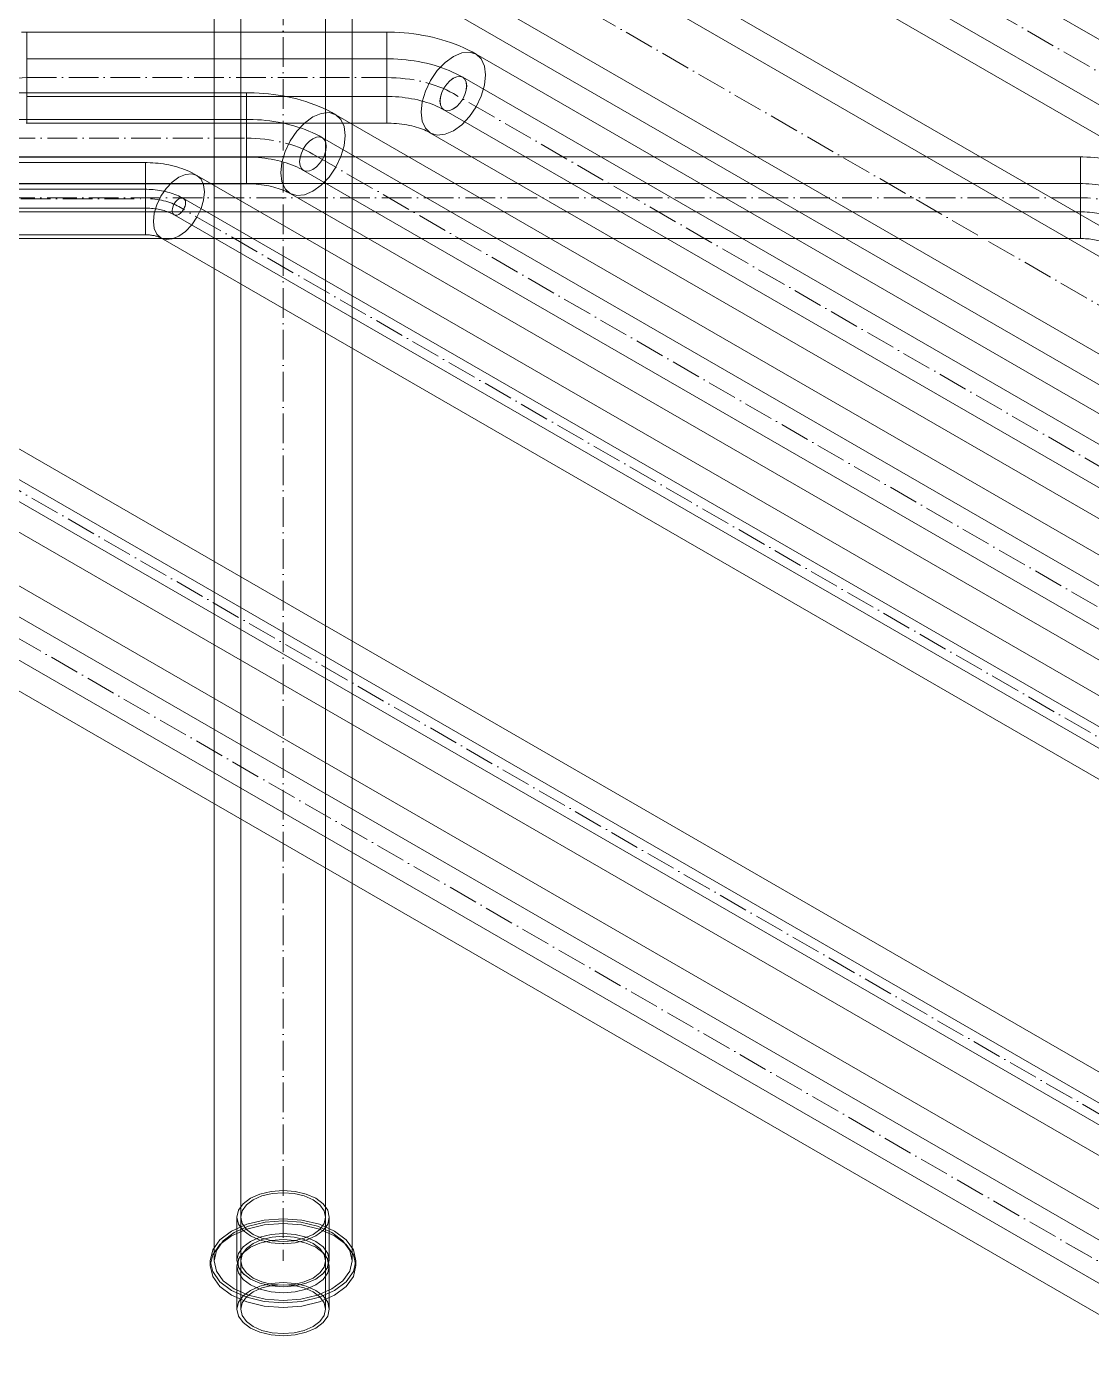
# Model space of a CAD drawing. Header units: millimetres. Extents: x -88595 to 880822, y -1054509 to -148035.
# Drawn here: x 387326.8 to 387685.5, y -308956.3 to -308503.3 of the extents above; entities that cross this region are included whole.
import ezdxf

# ---------------------------------------------------------------- set-up
doc = ezdxf.new("R2010")
doc.units = ezdxf.units.MM
doc.linetypes.add('$12$ADSK_Осевая', pattern=[14, 10, -2, 0, -2])
doc.linetypes.add('$13$ADSK_Осевая', pattern=[14, 10, -2, 0, -2])
for name, color, linetype, lineweight in [('Изоляция', 7, 'Continuous', 18), ('Трубопровод', 7, 'Continuous', 18), ('Трубопроводы', 7, 'Continuous', 18)]:
    doc.layers.add(name, color=color, linetype=linetype, lineweight=lineweight)

# ---------------------------------------------------------------- blocks, each defined once
blk = doc.blocks.new('$0$ADSK_МедьПайка_Отвод-гнутая труба - Отвод _гнутая труба_-3268512-В_ОВ3_4')
at = {"layer": 'Трубопроводы', "color": 190, "true_color": 0x8000ff}
for points in [[(15252.47, 15329.36, 0), (15251.64, 15329.82, 0), (15250.79, 15330.26, 0), (15249.91, 15330.67, 0), (15249.02, 15331.06, 0), (15248.11, 15331.42, 0), (15247.18, 15331.76, 0), (15246.23, 15332.08, 0), (15245.26, 15332.38, 0), (15244.28, 15332.65, 0), (15243.29, 15332.89, 0), (15242.28, 15333.11, 0), (15241.27, 15333.31, 0), (15240.24, 15333.49, 0), (15239.2, 15333.64, 0), (15238.16, 15333.76, 0), (15237.11, 15333.86, 0), (15236.05, 15333.94, 0), (15234.99, 15333.99, 0), (15233.93, 15334.02, 0), (15233.26, 15334.02, 0)], [(15233.26, 15326.52, 0), (15233.26, 15327.62, 0), (15233.26, 15328.83, 0), (15233.26, 15330.07, 0), (15233.26, 15331.26, 0), (15233.26, 15332.31, 0), (15233.26, 15333.15, 0), (15233.26, 15333.73, 0), (15233.26, 15334, 0), (15233.26, 15333.96, 0), (15233.26, 15333.59, 0), (15233.26, 15332.93, 0), (15233.26, 15332.01, 0)], [(15233.26, 15332.01, 0), (15233.26, 15330.91, 0), (15233.26, 15329.7, 0), (15233.26, 15328.46, 0), (15233.26, 15327.27, 0), (15233.26, 15326.22, 0), (15233.26, 15325.38, 0), (15233.26, 15324.8, 0), (15233.26, 15324.53, 0), (15233.26, 15324.57, 0), (15233.26, 15324.94, 0), (15233.26, 15325.6, 0), (15233.26, 15326.52, 0)], [(15253.45, 15327.18, 0), (15253.34, 15328.12, 0), (15253, 15328.87, 0), (15252.47, 15329.36, 0), (15251.77, 15329.58, 0), (15250.96, 15329.5, 0), (15250.09, 15329.13, 0), (15249.21, 15328.49, 0), (15248.4, 15327.63, 0), (15247.71, 15326.61, 0), (15247.17, 15325.5, 0), (15246.83, 15324.37, 0), (15246.72, 15323.3, 0)], [(15247.71, 15321.12, 0), (15247.16, 15321.42, 0), (15246.59, 15321.71, 0), (15245.99, 15322, 0), (15245.36, 15322.27, 0), (15244.71, 15322.53, 0), (15244.03, 15322.78, 0), (15243.33, 15323.01, 0), (15242.61, 15323.23, 0), (15241.87, 15323.44, 0), (15241.12, 15323.62, 0), (15240.35, 15323.79, 0), (15239.56, 15323.95, 0), (15238.76, 15324.08, 0), (15237.95, 15324.2, 0), (15237.13, 15324.3, 0), (15236.3, 15324.38, 0), (15235.47, 15324.44, 0), (15234.63, 15324.48, 0), (15233.79, 15324.5, 0), (15233.26, 15324.5, 0)], [(15246.72, 15323.3, 0), (15246.83, 15322.36, 0), (15247.17, 15321.61, 0), (15247.71, 15321.12, 0), (15248.4, 15320.9, 0), (15249.21, 15320.98, 0), (15250.09, 15321.35, 0), (15250.96, 15321.99, 0), (15251.77, 15322.85, 0), (15252.47, 15323.87, 0), (15253, 15324.98, 0), (15253.34, 15326.11, 0), (15253.45, 15327.18, 0)]]:
    blk.add_polyline3d(points, dxfattribs=at)
blk = doc.blocks.new('$0$ADSK_МедьПайка_Отвод-гнутая труба - Отвод _гнутая труба_-V52-В_ОВ3_4')
at = {"layer": 'Трубопроводы', "color": 190, "true_color": 0x8000ff}
for points in [[(15025.05, 15369.89, 0), (15023.94, 15370.5, 0), (15022.81, 15371.08, 0), (15021.64, 15371.63, 0), (15020.45, 15372.15, 0), (15019.23, 15372.63, 0), (15017.99, 15373.09, 0), (15016.73, 15373.51, 0), (15015.44, 15373.91, 0), (15014.13, 15374.27, 0), (15012.81, 15374.59, 0), (15011.46, 15374.89, 0), (15010.11, 15375.16, 0), (15008.73, 15375.39, 0), (15007.35, 15375.59, 0), (15005.96, 15375.76, 0), (15004.56, 15375.89, 0), (15003.15, 15375.99, 0), (15001.74, 15376.06, 0), (15000.32, 15376.1, 0), (14999.42, 15376.11, 0)], [(14999.42, 15366.09, 0), (14999.42, 15367.56, 0), (14999.42, 15369.17, 0), (14999.42, 15370.83, 0), (14999.42, 15372.41, 0), (14999.42, 15373.82, 0), (14999.42, 15374.94, 0), (14999.42, 15375.71, 0), (14999.42, 15376.08, 0), (14999.42, 15376.02, 0), (14999.42, 15375.52, 0), (14999.42, 15374.64, 0), (14999.42, 15373.42, 0)], [(14999.42, 15373.42, 0), (14999.42, 15371.96, 0), (14999.42, 15370.34, 0), (14999.42, 15368.68, 0), (14999.42, 15367.1, 0), (14999.42, 15365.7, 0), (14999.42, 15364.57, 0), (14999.42, 15363.8, 0), (14999.42, 15363.43, 0), (14999.42, 15363.5, 0), (14999.42, 15363.99, 0), (14999.42, 15364.87, 0), (14999.42, 15366.09, 0)], [(15026.36, 15366.98, 0), (15026.21, 15368.23, 0), (15025.76, 15369.22, 0), (15025.05, 15369.89, 0), (15024.12, 15370.17, 0), (15023.03, 15370.07, 0), (15021.87, 15369.57, 0), (15020.71, 15368.72, 0), (15019.63, 15367.58, 0), (15018.7, 15366.22, 0), (15017.98, 15364.73, 0), (15017.54, 15363.23, 0), (15017.38, 15361.8, 0)], [(15017.38, 15361.8, 0), (15017.54, 15360.54, 0), (15017.98, 15359.55, 0), (15018.7, 15358.89, 0), (15019.63, 15358.6, 0), (15020.71, 15358.71, 0), (15021.87, 15359.2, 0), (15023.03, 15360.05, 0), (15024.12, 15361.19, 0), (15025.05, 15362.55, 0), (15025.76, 15364.04, 0), (15026.21, 15365.55, 0), (15026.36, 15366.98, 0)], [(15018.7, 15358.89, 0), (15017.97, 15359.29, 0), (15017.21, 15359.68, 0), (15016.4, 15360.06, 0), (15015.57, 15360.43, 0), (15014.7, 15360.77, 0), (15013.79, 15361.1, 0), (15012.86, 15361.42, 0), (15011.9, 15361.71, 0), (15010.92, 15361.98, 0), (15009.91, 15362.23, 0), (15008.88, 15362.46, 0), (15007.83, 15362.66, 0), (15006.77, 15362.84, 0), (15005.68, 15363, 0), (15004.59, 15363.13, 0), (15003.49, 15363.24, 0), (15002.38, 15363.32, 0), (15001.26, 15363.37, 0), (15000.14, 15363.4, 0), (14999.42, 15363.41, 0)]]:
    blk.add_polyline3d(points, dxfattribs=at)
blk = doc.blocks.new('$0$ADSK_МедьПайка_Отвод-гнутая труба - Отвод _гнутая труба_-V53-В_ОВ3_4')
at = {"layer": 'Трубопроводы', "color": 134, "true_color": 0x00a6a6}
for points in [[(14977.74, 15349.47, 0), (14976.64, 15350.09, 0), (14975.5, 15350.67, 0), (14974.34, 15351.22, 0), (14973.15, 15351.74, 0), (14971.93, 15352.22, 0), (14970.69, 15352.68, 0), (14969.42, 15353.1, 0), (14968.13, 15353.49, 0), (14966.83, 15353.85, 0), (14965.5, 15354.18, 0), (14964.16, 15354.48, 0), (14962.8, 15354.74, 0), (14961.43, 15354.98, 0), (14960.05, 15355.18, 0), (14958.65, 15355.34, 0), (14957.25, 15355.48, 0), (14955.84, 15355.58, 0), (14954.43, 15355.65, 0), (14953.02, 15355.69, 0), (14952.12, 15355.69, 0)], [(14952.12, 15345.68, 0), (14952.12, 15347.14, 0), (14952.12, 15348.76, 0), (14952.12, 15350.42, 0), (14952.12, 15352, 0), (14952.12, 15353.4, 0), (14952.12, 15354.53, 0), (14952.12, 15355.3, 0), (14952.12, 15355.67, 0), (14952.12, 15355.6, 0), (14952.12, 15355.11, 0), (14952.12, 15354.23, 0), (14952.12, 15353.01, 0)], [(14952.12, 15353.01, 0), (14952.12, 15351.54, 0), (14952.12, 15349.93, 0), (14952.12, 15348.27, 0), (14952.12, 15346.69, 0), (14952.12, 15345.28, 0), (14952.12, 15344.16, 0), (14952.12, 15343.39, 0), (14952.12, 15343.02, 0), (14952.12, 15343.09, 0), (14952.12, 15343.58, 0), (14952.12, 15344.46, 0), (14952.12, 15345.68, 0)], [(14979.06, 15346.57, 0), (14978.9, 15347.82, 0), (14978.46, 15348.81, 0), (14977.74, 15349.47, 0), (14976.81, 15349.76, 0), (14975.73, 15349.65, 0), (14974.57, 15349.16, 0), (14973.41, 15348.31, 0), (14972.32, 15347.17, 0), (14971.39, 15345.81, 0), (14970.68, 15344.32, 0), (14970.23, 15342.81, 0), (14970.08, 15341.38, 0)], [(14970.08, 15341.38, 0), (14970.23, 15340.13, 0), (14970.68, 15339.14, 0), (14971.39, 15338.48, 0), (14972.32, 15338.19, 0), (14973.41, 15338.3, 0), (14974.57, 15338.79, 0), (14975.73, 15339.64, 0), (14976.81, 15340.78, 0), (14977.74, 15342.14, 0), (14978.46, 15343.63, 0), (14978.9, 15345.14, 0), (14979.06, 15346.57, 0)], [(14971.39, 15338.48, 0), (14970.67, 15338.88, 0), (14969.9, 15339.27, 0), (14969.1, 15339.65, 0), (14968.26, 15340.01, 0), (14967.39, 15340.36, 0), (14966.49, 15340.69, 0), (14965.56, 15341, 0), (14964.6, 15341.3, 0), (14963.61, 15341.57, 0), (14962.6, 15341.82, 0), (14961.58, 15342.04, 0), (14960.53, 15342.25, 0), (14959.46, 15342.43, 0), (14958.38, 15342.59, 0), (14957.29, 15342.72, 0), (14956.18, 15342.82, 0), (14955.07, 15342.9, 0), (14953.95, 15342.96, 0), (14952.83, 15342.99, 0), (14952.12, 15342.99, 0)]]:
    blk.add_polyline3d(points, dxfattribs=at)
blk = doc.blocks.new('$0$ADSK_МедьПайка_Отвод-гнутая труба - Отвод _гнутая труба_-V43-В_ОВ3_4')
at = {"layer": 'Трубопроводы', "color": 190, "true_color": 0x8000ff}
for points in [[(-7931.4, 9352.12, 0), (-7931.96, 9352.42, 0), (-7932.52, 9352.71, 0), (-7933.11, 9352.99, 0), (-7933.7, 9353.25, 0), (-7934.31, 9353.49, 0), (-7934.93, 9353.72, 0), (-7935.57, 9353.93, 0), (-7936.21, 9354.13, 0), (-7936.86, 9354.31, 0), (-7937.53, 9354.47, 0), (-7938.2, 9354.62, 0), (-7938.88, 9354.75, 0), (-7939.56, 9354.87, 0), (-7940.25, 9354.97, 0), (-7940.95, 9355.05, 0), (-7941.65, 9355.12, 0), (-7942.35, 9355.17, 0), (-7943.06, 9355.21, 0), (-7943.77, 9355.22, 0), (-7944.22, 9355.23, 0)], [(-7944.22, 9350.22, 0), (-7944.22, 9350.95, 0), (-7944.22, 9351.76, 0), (-7944.22, 9352.59, 0), (-7944.22, 9353.38, 0), (-7944.22, 9354.08, 0), (-7944.22, 9354.64, 0), (-7944.22, 9355.03, 0), (-7944.22, 9355.21, 0), (-7944.22, 9355.18, 0), (-7944.22, 9354.94, 0), (-7944.22, 9354.49, 0), (-7944.22, 9353.89, 0)], [(-7944.22, 9353.89, 0), (-7944.22, 9353.15, 0), (-7944.22, 9352.34, 0), (-7944.22, 9351.52, 0), (-7944.22, 9350.72, 0), (-7944.22, 9350.02, 0), (-7944.22, 9349.46, 0), (-7944.22, 9349.07, 0), (-7944.22, 9348.89, 0), (-7944.22, 9348.92, 0), (-7944.22, 9349.17, 0), (-7944.22, 9349.61, 0), (-7944.22, 9350.22, 0)], [(-7930.75, 9350.66, 0), (-7930.82, 9351.29, 0), (-7931.05, 9351.79, 0), (-7931.4, 9352.12, 0), (-7931.87, 9352.26, 0), (-7932.41, 9352.21, 0), (-7932.99, 9351.96, 0), (-7933.57, 9351.54, 0), (-7934.11, 9350.97, 0), (-7934.58, 9350.28, 0), (-7934.94, 9349.54, 0), (-7935.16, 9348.79, 0), (-7935.24, 9348.07, 0)], [(-7935.24, 9348.07, 0), (-7935.16, 9347.45, 0), (-7934.94, 9346.95, 0), (-7934.58, 9346.62, 0), (-7934.11, 9346.47, 0), (-7933.57, 9346.53, 0), (-7932.99, 9346.78, 0), (-7932.41, 9347.2, 0), (-7931.87, 9347.77, 0), (-7931.4, 9348.45, 0), (-7931.05, 9349.19, 0), (-7930.82, 9349.95, 0), (-7930.75, 9350.66, 0)], [(-7934.58, 9346.62, 0), (-7934.94, 9346.82, 0), (-7935.33, 9347.02, 0), (-7935.73, 9347.21, 0), (-7936.15, 9347.39, 0), (-7936.58, 9347.56, 0), (-7937.03, 9347.73, 0), (-7937.5, 9347.88, 0), (-7937.98, 9348.03, 0), (-7938.47, 9348.16, 0), (-7938.97, 9348.29, 0), (-7939.49, 9348.4, 0), (-7940.01, 9348.5, 0), (-7940.55, 9348.6, 0), (-7941.09, 9348.67, 0), (-7941.63, 9348.74, 0), (-7942.18, 9348.79, 0), (-7942.74, 9348.83, 0), (-7943.3, 9348.86, 0), (-7943.86, 9348.87, 0), (-7944.22, 9348.88, 0)]]:
    blk.add_polyline3d(points, dxfattribs=at)
blk = doc.blocks.new('$0$ADSK_МедьПайка_Муфта - Муфта медная под пайку-4468528-В_ОВ3_4')
at = {"layer": 'Трубопроводы', "color": 134, "true_color": 0x00a6a6}
for p, q in [((14948.95, 14985.5), (14948.95, 14970.97)), ((14950.22, 14985.5), (14950.22, 14954.47)), ((14978.79, 14954.47), (14978.79, 14985.5)), ((14980.06, 14970.97), (14980.06, 14985.5)), ((14948.95, 14969.01), (14948.95, 14954.47)), ((14980.06, 14954.47), (14980.06, 14969.01))]:
    blk.add_line(p, q, dxfattribs=at)
for points in [[(14975.5, 14991.85, 0), (14972.28, 14993.28, 0), (14968.53, 14994.17, 0), (14964.5, 14994.48, 0), (14960.47, 14994.17, 0), (14956.72, 14993.28, 0), (14953.5, 14991.85, 0), (14951.03, 14989.99, 0), (14949.48, 14987.82, 0), (14948.95, 14985.5, 0), (14949.48, 14983.18, 0), (14951.03, 14981.01, 0), (14953.5, 14979.15, 0)], [(14954.4, 14979.67, 0), (14952.13, 14981.38, 0), (14950.7, 14983.37, 0), (14950.22, 14985.5, 0), (14950.7, 14987.63, 0), (14952.13, 14989.62, 0), (14954.4, 14991.33, 0), (14957.36, 14992.64, 0), (14960.8, 14993.47, 0), (14964.5, 14993.75, 0), (14968.2, 14993.47, 0), (14971.64, 14992.64, 0), (14974.6, 14991.33, 0)], [(14953.5, 14979.15, 0), (14956.72, 14977.72, 0), (14960.47, 14976.83, 0), (14964.5, 14976.52, 0), (14968.53, 14976.83, 0), (14972.28, 14977.72, 0), (14975.5, 14979.15, 0), (14977.97, 14981.01, 0), (14979.53, 14983.18, 0), (14980.06, 14985.5, 0), (14979.53, 14987.82, 0), (14977.97, 14989.99, 0), (14975.5, 14991.85, 0)], [(14974.6, 14991.33, 0), (14976.87, 14989.62, 0), (14978.3, 14987.63, 0), (14978.79, 14985.5, 0), (14978.3, 14983.37, 0), (14976.87, 14981.38, 0), (14974.6, 14979.67, 0), (14971.64, 14978.36, 0), (14968.2, 14977.53, 0), (14964.5, 14977.25, 0), (14960.8, 14977.53, 0), (14957.36, 14978.36, 0), (14954.4, 14979.67, 0)], [(14975.5, 14977.32, 0), (14972.28, 14978.74, 0), (14968.53, 14979.64, 0), (14964.5, 14979.95, 0), (14960.47, 14979.64, 0), (14956.72, 14978.74, 0), (14953.5, 14977.32, 0), (14951.03, 14975.46, 0), (14949.48, 14973.29, 0), (14948.95, 14970.97, 0), (14949.48, 14968.64, 0), (14951.03, 14966.48, 0), (14953.5, 14964.62, 0)], [(14953.5, 14962.66, 0), (14951.03, 14964.52, 0), (14949.48, 14966.68, 0), (14948.95, 14969.01, 0), (14949.48, 14971.33, 0), (14951.03, 14973.5, 0), (14953.5, 14975.36, 0), (14956.72, 14976.78, 0), (14960.47, 14977.68, 0), (14964.5, 14977.99, 0), (14968.53, 14977.68, 0), (14972.28, 14976.78, 0), (14975.5, 14975.36, 0)], [(14953.5, 14964.62, 0), (14956.72, 14963.19, 0), (14960.47, 14962.29, 0), (14964.5, 14961.99, 0), (14968.53, 14962.29, 0), (14972.28, 14963.19, 0), (14975.5, 14964.62, 0), (14977.97, 14966.48, 0), (14979.53, 14968.64, 0), (14980.06, 14970.97, 0), (14979.53, 14973.29, 0), (14977.97, 14975.46, 0), (14975.5, 14977.32, 0)], [(14975.5, 14975.36, 0), (14977.97, 14973.5, 0), (14979.53, 14971.33, 0), (14980.06, 14969.01, 0), (14979.53, 14966.68, 0), (14977.97, 14964.52, 0), (14975.5, 14962.66, 0), (14972.28, 14961.23, 0), (14968.53, 14960.33, 0), (14964.5, 14960.03, 0), (14960.47, 14960.33, 0), (14956.72, 14961.23, 0), (14953.5, 14962.66, 0)], [(14951.31, 14973.77, 0), (14951.03, 14973.49, 0), (14950.76, 14973.21, 0), (14950.52, 14972.93, 0), (14950.31, 14972.65, 0), (14950.12, 14972.38, 0), (14949.95, 14972.1, 0), (14949.8, 14971.83, 0), (14949.68, 14971.55, 0), (14949.57, 14971.28, 0), (14949.49, 14971.02, 0), (14949.42, 14970.76, 0), (14949.38, 14970.5, 0), (14949.35, 14970.24, 0), (14949.35, 14969.98, 0), (14949.35, 14969.72, 0), (14949.38, 14969.46, 0), (14949.43, 14969.2, 0), (14949.49, 14968.94, 0), (14949.58, 14968.67, 0), (14949.68, 14968.41, 0), (14949.81, 14968.13, 0), (14949.95, 14967.86, 0), (14950.12, 14967.58, 0), (14950.32, 14967.3, 0), (14950.53, 14967.02, 0), (14950.78, 14966.75, 0), (14951.04, 14966.47, 0), (14951.31, 14966.2, 0)], [(14977.69, 14973.77, 0), (14977.97, 14973.49, 0), (14978.24, 14973.21, 0), (14978.48, 14972.93, 0), (14978.69, 14972.65, 0), (14978.88, 14972.38, 0), (14979.05, 14972.1, 0), (14979.2, 14971.83, 0), (14979.32, 14971.55, 0), (14979.43, 14971.28, 0), (14979.51, 14971.02, 0), (14979.58, 14970.76, 0), (14979.62, 14970.5, 0), (14979.65, 14970.24, 0), (14979.66, 14969.98, 0), (14979.65, 14969.72, 0), (14979.62, 14969.46, 0), (14979.57, 14969.2, 0), (14979.51, 14968.94, 0), (14979.42, 14968.67, 0), (14979.32, 14968.41, 0), (14979.19, 14968.13, 0), (14979.05, 14967.86, 0), (14978.88, 14967.58, 0), (14978.68, 14967.3, 0), (14978.47, 14967.02, 0), (14978.22, 14966.75, 0), (14977.96, 14966.47, 0), (14977.69, 14966.2, 0)], [(14953.5, 14948.12, 0), (14951.03, 14949.98, 0), (14949.48, 14952.15, 0), (14948.95, 14954.47, 0), (14949.48, 14956.8, 0), (14951.03, 14958.96, 0), (14953.5, 14960.82, 0), (14956.72, 14962.25, 0), (14960.47, 14963.15, 0), (14964.5, 14963.45, 0), (14968.53, 14963.15, 0), (14972.28, 14962.25, 0), (14975.5, 14960.82, 0)], [(14974.6, 14960.3, 0), (14971.64, 14961.62, 0), (14968.2, 14962.44, 0), (14964.5, 14962.72, 0), (14960.8, 14962.44, 0), (14957.36, 14961.62, 0), (14954.4, 14960.3, 0), (14952.13, 14958.6, 0), (14950.7, 14956.61, 0), (14950.22, 14954.47, 0), (14950.7, 14952.34, 0), (14952.13, 14950.35, 0), (14954.4, 14948.64, 0)], [(14975.5, 14960.82, 0), (14977.97, 14958.96, 0), (14979.53, 14956.8, 0), (14980.06, 14954.47, 0), (14979.53, 14952.15, 0), (14977.97, 14949.98, 0), (14975.5, 14948.12, 0), (14972.28, 14946.7, 0), (14968.53, 14945.8, 0), (14964.5, 14945.49, 0), (14960.47, 14945.8, 0), (14956.72, 14946.7, 0), (14953.5, 14948.12, 0)], [(14954.4, 14948.64, 0), (14957.36, 14947.33, 0), (14960.8, 14946.51, 0), (14964.5, 14946.23, 0), (14968.2, 14946.51, 0), (14971.64, 14947.33, 0), (14974.6, 14948.64, 0), (14976.87, 14950.35, 0), (14978.3, 14952.34, 0), (14978.79, 14954.47, 0), (14978.3, 14956.61, 0), (14976.87, 14958.6, 0), (14974.6, 14960.3, 0)]]:
    blk.add_polyline3d(points, dxfattribs=at)

msp = doc.modelspace()

# ---------------------------------------------------------------- linework, layer by layer
at = {"layer": 'Изоляция', "color": 134, "true_color": 0x00a6a6}
for p, q in [((387397.22, -308372.02), (394587.04, -312523.06)), ((393701.02, -312041.81), (387413.14, -308411.5)), ((387389.86, -308424.94), (387389.86, -308919.38)), ((387436.43, -308919.38), (387436.43, -308451.83)), ((387413.14, -308465.27), (393654.45, -312068.69)), ((387400.76, -308525.49), (387291.44, -308525.49)), ((391883.57, -311103.67), (387430.89, -308532.91)), ((387291.44, -308556.19), (387400.76, -308556.19)), ((387415.54, -308559.5), (391868.22, -311130.25)), ((392541.07, -311703.85), (387160.05, -308597.12)), ((387144.7, -308623.71), (392525.72, -311730.44)), ((387388.59, -308919.38), (387388.59, -308921.01)), ((387437.7, -308921.01), (387437.7, -308919.38))]:
    msp.add_line(p, q, dxfattribs=at)
at = {"layer": 'Изоляция', "color": 190, "true_color": 0x8000ff}
for p, q in [((387448.07, -308505.07), (387326.8, -308505.07)), ((393621.95, -312059.6), (387478.19, -308512.5)), ((387326.8, -308535.77), (387448.07, -308535.77)), ((387462.84, -308539.09), (393606.6, -312086.19)), ((387681.9, -308547.16), (387164.43, -308547.16)), ((387366.81, -308549.07), (387240.21, -308549.07)), ((391855.26, -311134.8), (387384.12, -308553.39)), ((387164.43, -308574.68), (387681.9, -308574.68)), ((387240.21, -308573.42), (387366.81, -308573.42)), ((387371.94, -308574.48), (391843.08, -311155.89)), ((392593.91, -311688.14), (387206.3, -308577.6)), ((387194.12, -308598.69), (392581.74, -311709.23))]:
    msp.add_line(p, q, dxfattribs=at)
for points in [[(387326.8, -308505.07, 0), (387325.03, -308505.1, 0)], [(387326.8, -308511.56, 0), (387326.8, -308508.99, 0), (387326.8, -308507, 0), (387326.8, -308505.68, 0), (387326.8, -308505.1, 0), (387326.8, -308505.29, 0), (387326.8, -308506.23, 0), (387326.8, -308507.89, 0)], [(387326.8, -308507.89, 0), (387326.8, -308506.02, 0), (387326.8, -308505.14, 0), (387326.8, -308505.3, 0), (387326.8, -308506.48, 0), (387326.8, -308508.62, 0), (387326.8, -308511.56, 0)], [(387478.19, -308512.5, 0), (387476.82, -308511.74, 0), (387475.42, -308511.02, 0), (387474, -308510.35, 0), (387472.56, -308509.73, 0), (387471.1, -308509.14, 0), (387469.61, -308508.6, 0), (387468.11, -308508.09, 0), (387466.59, -308507.63, 0), (387465.05, -308507.21, 0), (387463.5, -308506.82, 0), (387461.94, -308506.48, 0), (387460.36, -308506.17, 0), (387458.77, -308505.9, 0), (387457.18, -308505.67, 0), (387455.57, -308505.48, 0), (387453.96, -308505.32, 0), (387452.34, -308505.2, 0), (387450.72, -308505.12, 0), (387449.1, -308505.08, 0), (387448.07, -308505.07, 0)], [(387448.07, -308507.89, 0), (387448.07, -308506.23, 0), (387448.07, -308505.29, 0), (387448.07, -308505.1, 0), (387448.07, -308505.68, 0), (387448.07, -308507, 0), (387448.07, -308509, 0), (387448.07, -308511.56, 0)], [(387448.07, -308511.56, 0), (387448.07, -308508.62, 0), (387448.07, -308506.48, 0), (387448.07, -308505.3, 0), (387448.07, -308505.14, 0), (387448.07, -308506.02, 0), (387448.07, -308507.89, 0)], [(387326.8, -308529.29, 0), (387326.8, -308525.74, 0), (387326.8, -308521.83, 0), (387326.8, -308517.83, 0), (387326.8, -308514, 0), (387326.8, -308510.61, 0), (387326.8, -308507.89, 0)], [(387326.8, -308507.89, 0), (387326.8, -308510.18, 0), (387326.8, -308512.98, 0), (387326.8, -308516.15, 0), (387326.8, -308519.54, 0), (387326.8, -308522.97, 0), (387326.8, -308526.28, 0), (387326.8, -308529.29, 0)], [(387326.8, -308511.56, 0), (387326.8, -308515.11, 0), (387326.8, -308519.02, 0), (387326.8, -308523.02, 0), (387326.8, -308526.85, 0), (387326.8, -308530.24, 0), (387326.8, -308532.96, 0)], [(387326.8, -308532.96, 0), (387326.8, -308530.67, 0), (387326.8, -308527.87, 0), (387326.8, -308524.69, 0), (387326.8, -308521.31, 0), (387326.8, -308517.88, 0), (387326.8, -308514.57, 0), (387326.8, -308511.56, 0)], [(387448.07, -308507.89, 0), (387448.07, -308510.61, 0), (387448.07, -308514, 0), (387448.07, -308517.83, 0), (387448.07, -308521.83, 0), (387448.07, -308525.74, 0), (387448.07, -308529.29, 0)], [(387448.07, -308529.29, 0), (387448.07, -308526.27, 0), (387448.07, -308522.97, 0), (387448.07, -308519.54, 0), (387448.07, -308516.15, 0), (387448.07, -308512.98, 0), (387448.07, -308510.18, 0), (387448.07, -308507.89, 0)], [(387448.07, -308532.96, 0), (387448.07, -308530.24, 0), (387448.07, -308526.85, 0), (387448.07, -308523.02, 0), (387448.07, -308519.02, 0), (387448.07, -308515.11, 0), (387448.07, -308511.56, 0)], [(387448.07, -308511.56, 0), (387448.07, -308514.57, 0), (387448.07, -308517.88, 0), (387448.07, -308521.31, 0), (387448.07, -308524.7, 0), (387448.07, -308527.87, 0), (387448.07, -308530.67, 0), (387448.07, -308532.96, 0)], [(387459.66, -308532.06, 0), (387460.03, -308528.6, 0), (387461.12, -308524.95, 0), (387462.84, -308521.36, 0), (387465.09, -308518.07, 0), (387467.71, -308515.31, 0), (387470.52, -308513.26, 0)], [(387470.52, -308513.26, 0), (387467.71, -308515.31, 0), (387465.09, -308518.07, 0), (387462.84, -308521.36, 0), (387461.12, -308524.95, 0), (387460.03, -308528.6, 0), (387459.66, -308532.06, 0)], [(387470.52, -308513.26, 0), (387473.33, -308512.07, 0), (387475.94, -308511.81, 0), (387478.19, -308512.5, 0), (387479.92, -308514.1, 0), (387481, -308516.5, 0), (387481.37, -308519.53, 0)], [(387481.37, -308519.53, 0), (387481, -308516.5, 0), (387479.92, -308514.1, 0), (387478.19, -308512.5, 0), (387475.94, -308511.81, 0), (387473.33, -308512.07, 0), (387470.52, -308513.26, 0)], [(387481.37, -308519.53, 0), (387481, -308522.98, 0), (387479.92, -308526.63, 0), (387478.19, -308530.22, 0), (387475.94, -308533.51, 0), (387473.33, -308536.28, 0), (387470.52, -308538.33, 0)], [(387470.52, -308538.33, 0), (387473.33, -308536.28, 0), (387475.94, -308533.51, 0), (387478.19, -308530.22, 0), (387479.92, -308526.63, 0), (387481, -308522.98, 0), (387481.37, -308519.53, 0)], [(387326.8, -308532.96, 0), (387326.8, -308534.82, 0), (387326.8, -308535.71, 0), (387326.8, -308535.55, 0), (387326.8, -308534.37, 0), (387326.8, -308532.23, 0), (387326.8, -308529.29, 0)], [(387326.8, -308529.29, 0), (387326.8, -308531.85, 0), (387326.8, -308533.85, 0), (387326.8, -308535.17, 0), (387326.8, -308535.75, 0), (387326.8, -308535.56, 0), (387326.8, -308534.61, 0), (387326.8, -308532.96, 0)], [(387448.07, -308529.29, 0), (387448.07, -308532.23, 0), (387448.07, -308534.37, 0), (387448.07, -308535.55, 0), (387448.07, -308535.71, 0), (387448.07, -308534.82, 0), (387448.07, -308532.96, 0)], [(387448.07, -308532.96, 0), (387448.07, -308534.62, 0), (387448.07, -308535.56, 0), (387448.07, -308535.75, 0), (387448.07, -308535.17, 0), (387448.07, -308533.85, 0), (387448.07, -308531.85, 0), (387448.07, -308529.29, 0)], [(387470.52, -308538.33, 0), (387467.71, -308539.52, 0), (387465.09, -308539.78, 0), (387462.84, -308539.09, 0), (387461.12, -308537.49, 0), (387460.03, -308535.09, 0), (387459.66, -308532.06, 0)], [(387459.66, -308532.06, 0), (387460.03, -308535.09, 0), (387461.12, -308537.49, 0), (387462.84, -308539.09, 0), (387465.09, -308539.78, 0), (387467.71, -308539.52, 0), (387470.52, -308538.33, 0)], [(387326.59, -308535.78, 0), (387326.8, -308535.77, 0)], [(387462.84, -308539.09, 0), (387462.38, -308538.83, 0), (387461.88, -308538.57, 0), (387461.33, -308538.32, 0), (387460.75, -308538.06, 0), (387460.12, -308537.81, 0), (387459.46, -308537.57, 0), (387458.77, -308537.34, 0), (387458.04, -308537.12, 0), (387457.29, -308536.91, 0), (387456.5, -308536.71, 0), (387455.69, -308536.54, 0), (387454.86, -308536.37, 0), (387454.01, -308536.23, 0), (387453.15, -308536.11, 0), (387452.27, -308536, 0), (387451.37, -308535.91, 0), (387450.47, -308535.85, 0), (387449.56, -308535.8, 0), (387448.65, -308535.78, 0), (387448.07, -308535.77, 0)], [(387705.61, -308553.02, 0), (387704.52, -308552.42, 0), (387703.4, -308551.85, 0), (387702.27, -308551.31, 0), (387701.13, -308550.82, 0), (387699.97, -308550.35, 0), (387698.8, -308549.92, 0), (387697.61, -308549.53, 0), (387696.41, -308549.16, 0), (387695.21, -308548.83, 0), (387693.99, -308548.53, 0), (387692.76, -308548.26, 0), (387691.52, -308548.01, 0), (387690.28, -308547.8, 0), (387689.03, -308547.62, 0), (387687.77, -308547.47, 0), (387686.51, -308547.35, 0), (387685.24, -308547.26, 0), (387683.98, -308547.2, 0), (387682.71, -308547.16, 0), (387681.9, -308547.16, 0)], [(387681.9, -308549.68, 0), (387681.9, -308548.19, 0), (387681.9, -308547.35, 0), (387681.9, -308547.18, 0), (387681.9, -308547.7, 0), (387681.9, -308548.88, 0), (387681.9, -308550.67, 0), (387681.9, -308552.97, 0)], [(387681.9, -308552.97, 0), (387681.9, -308550.33, 0), (387681.9, -308548.42, 0), (387681.9, -308547.35, 0), (387681.9, -308547.21, 0), (387681.9, -308548.01, 0), (387681.9, -308549.68, 0)], [(387384.12, -308553.39, 0), (387383.3, -308552.94, 0), (387382.47, -308552.51, 0), (387381.63, -308552.11, 0), (387380.78, -308551.75, 0), (387379.93, -308551.4, 0), (387379.07, -308551.09, 0), (387378.2, -308550.8, 0), (387377.32, -308550.53, 0), (387376.44, -308550.29, 0), (387375.55, -308550.07, 0), (387374.66, -308549.87, 0), (387373.76, -308549.7, 0), (387372.86, -308549.54, 0), (387371.95, -308549.41, 0), (387371.04, -308549.3, 0), (387370.13, -308549.21, 0), (387369.22, -308549.15, 0), (387368.3, -308549.1, 0), (387367.39, -308549.08, 0), (387366.81, -308549.07, 0)], [(387366.81, -308551.31, 0), (387366.81, -308549.99, 0), (387366.81, -308549.24, 0), (387366.81, -308549.09, 0), (387366.81, -308549.56, 0), (387366.81, -308550.6, 0), (387366.81, -308552.19, 0), (387366.81, -308554.22, 0)], [(387366.81, -308554.22, 0), (387366.81, -308551.89, 0), (387366.81, -308550.19, 0), (387366.81, -308549.25, 0), (387366.81, -308549.13, 0), (387366.81, -308549.83, 0), (387366.81, -308551.31, 0)], [(387366.81, -308551.31, 0), (387366.81, -308553.47, 0), (387366.81, -308556.15, 0), (387366.81, -308559.19, 0), (387366.81, -308562.37, 0), (387366.81, -308565.47, 0), (387366.81, -308568.28, 0)], [(387366.81, -308568.28, 0), (387366.81, -308565.89, 0), (387366.81, -308563.27, 0), (387366.81, -308560.54, 0), (387366.81, -308557.86, 0), (387366.81, -308555.34, 0), (387366.81, -308553.12, 0), (387366.81, -308551.31, 0)], [(387681.9, -308549.68, 0), (387681.9, -308552.12, 0), (387681.9, -308555.16, 0), (387681.9, -308558.59, 0), (387681.9, -308562.18, 0), (387681.9, -308565.68, 0), (387681.9, -308568.86, 0)], [(387681.9, -308568.86, 0), (387681.9, -308566.16, 0), (387681.9, -308563.2, 0), (387681.9, -308560.12, 0), (387681.9, -308557.08, 0), (387681.9, -308554.24, 0), (387681.9, -308551.73, 0), (387681.9, -308549.68, 0)], [(387366.81, -308571.19, 0), (387366.81, -308569.03, 0), (387366.81, -308566.34, 0), (387366.81, -308563.31, 0), (387366.81, -308560.13, 0), (387366.81, -308557.03, 0), (387366.81, -308554.22, 0)], [(387366.81, -308554.22, 0), (387366.81, -308556.61, 0), (387366.81, -308559.23, 0), (387366.81, -308561.95, 0), (387366.81, -308564.64, 0), (387366.81, -308567.16, 0), (387366.81, -308569.38, 0), (387366.81, -308571.19, 0)], [(387369.42, -308568.9, 0), (387369.72, -308566.16, 0), (387370.58, -308563.27, 0), (387371.94, -308560.42, 0), (387373.73, -308557.81, 0), (387375.8, -308555.62, 0), (387378.03, -308553.99, 0)], [(387378.03, -308553.99, 0), (387375.8, -308555.62, 0), (387373.73, -308557.81, 0), (387371.94, -308560.42, 0), (387370.58, -308563.27, 0), (387369.72, -308566.16, 0), (387369.42, -308568.9, 0)], [(387378.03, -308553.99, 0), (387380.26, -308553.05, 0), (387382.34, -308552.84, 0), (387384.12, -308553.39, 0), (387385.49, -308554.66, 0), (387386.35, -308556.56, 0), (387386.64, -308558.96, 0)], [(387386.64, -308558.96, 0), (387386.35, -308556.56, 0), (387385.49, -308554.66, 0), (387384.12, -308553.39, 0), (387382.34, -308552.84, 0), (387380.26, -308553.05, 0), (387378.03, -308553.99, 0)], [(387681.9, -308572.15, 0), (387681.9, -308569.71, 0), (387681.9, -308566.67, 0), (387681.9, -308563.24, 0), (387681.9, -308559.65, 0), (387681.9, -308556.15, 0), (387681.9, -308552.97, 0)], [(387681.9, -308552.97, 0), (387681.9, -308555.67, 0), (387681.9, -308558.64, 0), (387681.9, -308561.71, 0), (387681.9, -308564.75, 0), (387681.9, -308567.59, 0), (387681.9, -308570.1, 0), (387681.9, -308572.15, 0)], [(387386.64, -308558.96, 0), (387386.35, -308561.71, 0), (387385.49, -308564.6, 0), (387384.12, -308567.45, 0), (387382.34, -308570.06, 0), (387380.26, -308572.25, 0), (387378.03, -308573.87, 0)], [(387378.03, -308573.87, 0), (387380.26, -308572.25, 0), (387382.34, -308570.06, 0), (387384.12, -308567.45, 0), (387385.49, -308564.6, 0), (387386.35, -308561.71, 0), (387386.64, -308558.96, 0)], [(387366.81, -308568.28, 0), (387366.81, -308570.61, 0), (387366.81, -308572.31, 0), (387366.81, -308573.25, 0), (387366.81, -308573.37, 0), (387366.81, -308572.67, 0), (387366.81, -308571.19, 0)], [(387366.81, -308571.19, 0), (387366.81, -308572.51, 0), (387366.81, -308573.26, 0), (387366.81, -308573.4, 0), (387366.81, -308572.94, 0), (387366.81, -308571.89, 0), (387366.81, -308570.31, 0), (387366.81, -308568.28, 0)], [(387378.03, -308573.87, 0), (387375.8, -308574.82, 0), (387373.73, -308575.03, 0), (387371.94, -308574.48, 0), (387370.58, -308573.21, 0), (387369.72, -308571.31, 0), (387369.42, -308568.9, 0)], [(387369.42, -308568.9, 0), (387369.72, -308571.31, 0), (387370.58, -308573.21, 0), (387371.94, -308574.48, 0), (387373.73, -308575.03, 0), (387375.8, -308574.82, 0), (387378.03, -308573.87, 0)], [(387681.9, -308568.86, 0), (387681.9, -308571.5, 0), (387681.9, -308573.41, 0), (387681.9, -308574.48, 0), (387681.9, -308574.62, 0), (387681.9, -308573.82, 0), (387681.9, -308572.15, 0)], [(387681.9, -308572.15, 0), (387681.9, -308573.64, 0), (387681.9, -308574.49, 0), (387681.9, -308574.65, 0), (387681.9, -308574.13, 0), (387681.9, -308572.95, 0), (387681.9, -308571.16, 0), (387681.9, -308568.86, 0)], [(387371.94, -308574.48, 0), (387371.85, -308574.42, 0), (387371.73, -308574.36, 0), (387371.58, -308574.29, 0), (387371.41, -308574.22, 0), (387371.23, -308574.15, 0), (387371.02, -308574.07, 0), (387370.79, -308573.99, 0), (387370.54, -308573.92, 0), (387370.28, -308573.84, 0), (387370, -308573.78, 0), (387369.7, -308573.71, 0), (387369.4, -308573.65, 0), (387369.08, -308573.6, 0), (387368.76, -308573.55, 0), (387368.42, -308573.51, 0), (387368.08, -308573.48, 0), (387367.73, -308573.45, 0), (387367.38, -308573.44, 0), (387367.03, -308573.43, 0), (387366.81, -308573.42, 0)], [(387691.85, -308576.86, 0), (387691.57, -308576.7, 0), (387691.26, -308576.54, 0), (387690.92, -308576.38, 0), (387690.54, -308576.22, 0), (387690.13, -308576.05, 0), (387689.7, -308575.9, 0), (387689.24, -308575.74, 0), (387688.75, -308575.59, 0), (387688.24, -308575.45, 0), (387687.71, -308575.32, 0), (387687.16, -308575.2, 0), (387686.59, -308575.09, 0), (387686.01, -308574.99, 0), (387685.41, -308574.9, 0), (387684.81, -308574.83, 0), (387684.19, -308574.77, 0), (387683.57, -308574.73, 0), (387682.94, -308574.7, 0), (387682.3, -308574.68, 0), (387681.9, -308574.68, 0)]]:
    msp.add_polyline3d(points, dxfattribs=at)
at = {"layer": 'Изоляция', "color": 134, "true_color": 0x00a6a6}
for points in [[(387430.89, -308532.91, 0), (387429.52, -308532.15, 0), (387428.12, -308531.44, 0), (387426.7, -308530.77, 0), (387425.26, -308530.14, 0), (387423.79, -308529.55, 0), (387422.31, -308529.01, 0), (387420.81, -308528.51, 0), (387419.29, -308528.04, 0), (387417.75, -308527.62, 0), (387416.2, -308527.24, 0), (387414.63, -308526.89, 0), (387413.06, -308526.58, 0), (387411.47, -308526.31, 0), (387409.87, -308526.08, 0), (387408.27, -308525.89, 0), (387406.66, -308525.73, 0), (387405.04, -308525.62, 0), (387403.42, -308525.54, 0), (387401.79, -308525.49, 0), (387400.76, -308525.49, 0)], [(387400.76, -308528.3, 0), (387400.76, -308526.65, 0), (387400.76, -308525.7, 0), (387400.76, -308525.51, 0), (387400.76, -308526.09, 0), (387400.76, -308527.42, 0), (387400.76, -308529.41, 0), (387400.76, -308531.97, 0)], [(387400.76, -308531.97, 0), (387400.76, -308529.03, 0), (387400.76, -308526.9, 0), (387400.76, -308525.71, 0), (387400.76, -308525.55, 0), (387400.76, -308526.44, 0), (387400.76, -308528.3, 0)], [(387400.76, -308528.3, 0), (387400.76, -308531.02, 0), (387400.76, -308534.41, 0), (387400.76, -308538.24, 0), (387400.76, -308542.25, 0), (387400.76, -308546.15, 0), (387400.76, -308549.7, 0)], [(387400.76, -308549.7, 0), (387400.76, -308546.69, 0), (387400.76, -308543.38, 0), (387400.76, -308539.95, 0), (387400.76, -308536.56, 0), (387400.76, -308533.39, 0), (387400.76, -308530.59, 0), (387400.76, -308528.3, 0)], [(387400.76, -308553.37, 0), (387400.76, -308550.65, 0), (387400.76, -308547.26, 0), (387400.76, -308543.43, 0), (387400.76, -308539.43, 0), (387400.76, -308535.52, 0), (387400.76, -308531.97, 0)], [(387400.76, -308531.97, 0), (387400.76, -308534.99, 0), (387400.76, -308538.29, 0), (387400.76, -308541.73, 0), (387400.76, -308545.11, 0), (387400.76, -308548.29, 0), (387400.76, -308551.09, 0), (387400.76, -308553.37, 0)], [(387412.36, -308552.47, 0), (387412.73, -308549.01, 0), (387413.81, -308545.37, 0), (387415.54, -308541.77, 0), (387417.79, -308538.48, 0), (387420.4, -308535.72, 0), (387423.21, -308533.67, 0)], [(387423.21, -308533.67, 0), (387420.4, -308535.72, 0), (387417.79, -308538.48, 0), (387415.54, -308541.77, 0), (387413.81, -308545.37, 0), (387412.73, -308549.01, 0), (387412.36, -308552.47, 0)], [(387423.21, -308533.67, 0), (387426.02, -308532.48, 0), (387428.64, -308532.22, 0), (387430.89, -308532.91, 0), (387432.61, -308534.51, 0), (387433.7, -308536.91, 0), (387434.07, -308539.94, 0)], [(387434.07, -308539.94, 0), (387433.7, -308536.91, 0), (387432.61, -308534.51, 0), (387430.89, -308532.91, 0), (387428.64, -308532.22, 0), (387426.02, -308532.48, 0), (387423.21, -308533.67, 0)], [(387434.07, -308539.94, 0), (387433.7, -308543.4, 0), (387432.61, -308547.05, 0), (387430.89, -308550.64, 0), (387428.64, -308553.93, 0), (387426.02, -308556.69, 0), (387423.21, -308558.74, 0)], [(387423.21, -308558.74, 0), (387426.02, -308556.69, 0), (387428.64, -308553.93, 0), (387430.89, -308550.64, 0), (387432.61, -308547.05, 0), (387433.7, -308543.4, 0), (387434.07, -308539.94, 0)], [(387400.76, -308549.7, 0), (387400.76, -308552.64, 0), (387400.76, -308554.78, 0), (387400.76, -308555.97, 0), (387400.76, -308556.12, 0), (387400.76, -308555.24, 0), (387400.76, -308553.37, 0)], [(387400.76, -308553.37, 0), (387400.76, -308555.03, 0), (387400.76, -308555.97, 0), (387400.76, -308556.16, 0), (387400.76, -308555.58, 0), (387400.76, -308554.26, 0), (387400.76, -308552.26, 0), (387400.76, -308549.7, 0)], [(387423.21, -308558.74, 0), (387420.4, -308559.93, 0), (387417.79, -308560.19, 0), (387415.54, -308559.5, 0), (387413.81, -308557.9, 0), (387412.73, -308555.5, 0), (387412.36, -308552.47, 0)], [(387412.36, -308552.47, 0), (387412.73, -308555.5, 0), (387413.81, -308557.9, 0), (387415.54, -308559.5, 0), (387417.79, -308560.19, 0), (387420.4, -308559.93, 0), (387423.21, -308558.74, 0)], [(387415.54, -308559.5, 0), (387415.08, -308559.24, 0), (387414.57, -308558.99, 0), (387414.03, -308558.73, 0), (387413.44, -308558.47, 0), (387412.82, -308558.22, 0), (387412.16, -308557.98, 0), (387411.46, -308557.75, 0), (387410.74, -308557.53, 0), (387409.98, -308557.32, 0), (387409.2, -308557.13, 0), (387408.39, -308556.95, 0), (387407.56, -308556.79, 0), (387406.71, -308556.64, 0), (387405.84, -308556.52, 0), (387404.96, -308556.41, 0), (387404.07, -308556.33, 0), (387403.17, -308556.26, 0), (387402.26, -308556.21, 0), (387401.34, -308556.19, 0), (387400.76, -308556.19, 0)], [(387430.51, -308909.35, 0), (387425.42, -308907.1, 0), (387419.5, -308905.68, 0), (387413.14, -308905.2, 0), (387406.79, -308905.68, 0), (387400.87, -308907.1, 0), (387395.78, -308909.35, 0)], [(387395.78, -308909.35, 0), (387391.88, -308912.29, 0), (387389.43, -308915.71, 0), (387388.59, -308919.38, 0), (387389.43, -308923.05, 0), (387391.88, -308926.47, 0), (387395.78, -308929.4, 0)], [(387396.68, -308928.88, 0), (387392.98, -308926.1, 0), (387390.65, -308922.86, 0), (387389.86, -308919.38, 0), (387390.65, -308915.9, 0), (387392.98, -308912.66, 0), (387396.68, -308909.87, 0)], [(387395.78, -308910.99, 0), (387400.87, -308908.73, 0), (387406.79, -308907.32, 0), (387413.14, -308906.83, 0), (387419.5, -308907.32, 0), (387425.42, -308908.73, 0), (387430.51, -308910.99, 0)], [(387396.68, -308909.87, 0), (387401.5, -308907.74, 0), (387407.12, -308906.39, 0), (387413.14, -308905.93, 0), (387419.17, -308906.39, 0), (387424.79, -308907.74, 0), (387429.61, -308909.87, 0)], [(387429.61, -308909.87, 0), (387433.31, -308912.66, 0), (387435.64, -308915.9, 0), (387436.43, -308919.38, 0), (387435.64, -308922.86, 0), (387433.31, -308926.1, 0), (387429.61, -308928.88, 0)], [(387430.51, -308929.4, 0), (387434.41, -308926.47, 0), (387436.86, -308923.05, 0), (387437.7, -308919.38, 0), (387436.86, -308915.71, 0), (387434.41, -308912.29, 0), (387430.51, -308909.35, 0)], [(387395.78, -308931.04, 0), (387391.88, -308928.1, 0), (387389.43, -308924.68, 0), (387388.59, -308921.01, 0), (387389.43, -308917.34, 0), (387391.88, -308913.92, 0), (387395.78, -308910.99, 0)], [(387430.51, -308910.99, 0), (387434.41, -308913.92, 0), (387436.86, -308917.34, 0), (387437.7, -308921.01, 0), (387436.86, -308924.68, 0), (387434.41, -308928.1, 0), (387430.51, -308931.04, 0)], [(387395.78, -308929.4, 0), (387400.87, -308931.66, 0), (387406.79, -308933.07, 0), (387413.14, -308933.55, 0), (387419.5, -308933.07, 0), (387425.42, -308931.66, 0), (387430.51, -308929.4, 0)], [(387430.51, -308931.04, 0), (387425.42, -308933.29, 0), (387419.5, -308934.7, 0), (387413.14, -308935.19, 0), (387406.79, -308934.7, 0), (387400.87, -308933.29, 0), (387395.78, -308931.04, 0)], [(387429.61, -308928.88, 0), (387424.79, -308931.02, 0), (387419.17, -308932.36, 0), (387413.14, -308932.82, 0), (387407.12, -308932.36, 0), (387401.5, -308931.02, 0), (387396.68, -308928.88, 0)]]:
    msp.add_polyline3d(points, dxfattribs=at)
at = {"layer": 'Трубопровод', "color": 134, "true_color": 0x00a6a6}
for p, q in [((394601.07, -312498.77), (387413.07, -308348.78)), ((387403.54, -308365.28), (394591.54, -312515.27)), ((393662.25, -312029.82), (387442.91, -308439.08)), ((387398.86, -308464.51), (387398.86, -308919.38)), ((387427.43, -308919.38), (387427.43, -308464.51)), ((387428.63, -308463.82), (393647.97, -312054.56)), ((387400.76, -308534.49), (387291.44, -308534.49)), ((391879.07, -311111.46), (387426.39, -308540.71)), ((387291.44, -308547.19), (387400.76, -308547.19)), ((387420.04, -308551.7), (391872.72, -311122.46)), ((392536.57, -311711.65), (387155.55, -308604.92)), ((387149.2, -308615.91), (392530.22, -311722.65))]:
    msp.add_line(p, q, dxfattribs=at)
at = {"layer": 'Трубопровод', "color": 134, "linetype": '$12$ADSK_Осевая', "true_color": 0x00a6a6}
for p, q in [((394596.3, -312507.02), (387408.31, -308357.03)), ((394596.3, -312507.02), (387408.31, -308357.03)), ((393655.11, -312042.19), (387435.77, -308451.45)), ((393655.11, -312042.19), (387435.77, -308451.45)), ((387413.14, -308464.51), (387413.14, -308919.38)), ((387413.14, -308464.51), (387413.14, -308919.38)), ((387291.44, -308540.84), (387400.76, -308540.84)), ((387291.44, -308540.84), (387400.76, -308540.84)), ((391875.89, -311116.96), (387423.21, -308546.21)), ((391875.89, -311116.96), (387423.21, -308546.21)), ((392533.39, -311717.15), (387152.38, -308610.42)), ((392533.39, -311717.15), (387152.38, -308610.42))]:
    msp.add_line(p, q, dxfattribs=at)
at = {"layer": 'Трубопровод', "color": 190, "true_color": 0x8000ff}
for p, q in [((387448.07, -308514.07), (387326.8, -308514.07)), ((393617.45, -312067.4), (387473.69, -308520.29)), ((387326.8, -308526.77), (387448.07, -308526.77)), ((387467.34, -308531.29), (393611.1, -312078.39)), ((387681.9, -308556.16), (387164.43, -308556.16)), ((387366.81, -308558.07), (387240.21, -308558.07)), ((391850.76, -311142.6), (387379.62, -308561.18)), ((387164.43, -308565.68), (387681.9, -308565.68)), ((387240.21, -308564.42), (387366.81, -308564.42)), ((387376.44, -308566.68), (391847.58, -311148.1)), ((392589.41, -311695.93), (387201.8, -308585.39)), ((387198.62, -308590.89), (392586.24, -311701.43))]:
    msp.add_line(p, q, dxfattribs=at)
at = {"layer": 'Трубопровод', "color": 190, "linetype": '$12$ADSK_Осевая', "true_color": 0x8000ff}
for p, q in [((387326.8, -308520.42), (387448.07, -308520.42)), ((387326.8, -308520.42), (387448.07, -308520.42)), ((393614.28, -312072.89), (387470.52, -308525.79)), ((393614.28, -312072.89), (387470.52, -308525.79)), ((387164.43, -308560.92), (387681.9, -308560.92)), ((387164.43, -308560.92), (387681.9, -308560.92)), ((387240.21, -308561.25), (387366.81, -308561.25)), ((387240.21, -308561.25), (387366.81, -308561.25)), ((391849.17, -311145.35), (387378.03, -308563.93)), ((391849.17, -311145.35), (387378.03, -308563.93)), ((392587.82, -311698.68), (387200.21, -308588.14)), ((392587.82, -311698.68), (387200.21, -308588.14))]:
    msp.add_line(p, q, dxfattribs=at)
at = {"layer": 'Трубопровод', "color": 190, "true_color": 0x8000ff}
for points in [[(387326.8, -308515.24, 0), (387326.8, -308514.47, 0), (387326.8, -308514.1, 0), (387326.8, -308514.17, 0), (387326.8, -308514.66, 0), (387326.8, -308515.54, 0), (387326.8, -308516.76, 0)], [(387326.8, -308524.09, 0), (387326.8, -308522.62, 0), (387326.8, -308521.01, 0), (387326.8, -308519.35, 0), (387326.8, -308517.77, 0), (387326.8, -308516.37, 0), (387326.8, -308515.24, 0)], [(387448.07, -308516.76, 0), (387448.07, -308515.54, 0), (387448.07, -308514.66, 0), (387448.07, -308514.17, 0), (387448.07, -308514.1, 0), (387448.07, -308514.47, 0), (387448.07, -308515.24, 0)], [(387448.07, -308515.24, 0), (387448.07, -308516.37, 0), (387448.07, -308517.77, 0), (387448.07, -308519.35, 0), (387448.07, -308521.01, 0), (387448.07, -308522.62, 0), (387448.07, -308524.09, 0)], [(387326.8, -308516.76, 0), (387326.8, -308518.22, 0), (387326.8, -308519.84, 0), (387326.8, -308521.5, 0), (387326.8, -308523.08, 0), (387326.8, -308524.48, 0), (387326.8, -308525.61, 0)], [(387448.07, -308525.61, 0), (387448.07, -308524.48, 0), (387448.07, -308523.08, 0), (387448.07, -308521.5, 0), (387448.07, -308519.84, 0), (387448.07, -308518.22, 0), (387448.07, -308516.76, 0)], [(387466.03, -308528.39, 0), (387466.18, -308526.96, 0), (387466.63, -308525.45, 0), (387467.34, -308523.96, 0), (387468.27, -308522.6, 0), (387469.36, -308521.46, 0), (387470.52, -308520.61, 0)], [(387470.52, -308520.61, 0), (387471.68, -308520.11, 0), (387472.76, -308520.01, 0), (387473.69, -308520.29, 0), (387474.41, -308520.96, 0), (387474.85, -308521.95, 0), (387475.01, -308523.2, 0)], [(387326.8, -308525.61, 0), (387326.8, -308526.38, 0), (387326.8, -308526.75, 0), (387326.8, -308526.68, 0), (387326.8, -308526.19, 0), (387326.8, -308525.31, 0), (387326.8, -308524.09, 0)], [(387448.07, -308524.09, 0), (387448.07, -308525.31, 0), (387448.07, -308526.19, 0), (387448.07, -308526.68, 0), (387448.07, -308526.75, 0), (387448.07, -308526.38, 0), (387448.07, -308525.61, 0)], [(387475.01, -308523.2, 0), (387474.85, -308524.63, 0), (387474.41, -308526.14, 0), (387473.69, -308527.63, 0), (387472.76, -308528.99, 0), (387471.68, -308530.13, 0), (387470.52, -308530.98, 0)], [(387470.52, -308530.98, 0), (387469.36, -308531.47, 0), (387468.27, -308531.58, 0), (387467.34, -308531.29, 0), (387466.63, -308530.63, 0), (387466.18, -308529.64, 0), (387466.03, -308528.39, 0)], [(387681.9, -308558.17, 0), (387681.9, -308557.26, 0), (387681.9, -308556.59, 0), (387681.9, -308556.22, 0), (387681.9, -308556.18, 0), (387681.9, -308556.45, 0), (387681.9, -308557.03, 0)], [(387366.81, -308559.42, 0), (387366.81, -308558.81, 0), (387366.81, -308558.37, 0), (387366.81, -308558.12, 0), (387366.81, -308558.09, 0), (387366.81, -308558.27, 0), (387366.81, -308558.66, 0)], [(387366.81, -308558.66, 0), (387366.81, -308559.22, 0), (387366.81, -308559.92, 0), (387366.81, -308560.71, 0), (387366.81, -308561.54, 0), (387366.81, -308562.35, 0), (387366.81, -308563.08, 0)], [(387366.81, -308563.84, 0), (387366.81, -308563.28, 0), (387366.81, -308562.58, 0), (387366.81, -308561.79, 0), (387366.81, -308560.96, 0), (387366.81, -308560.15, 0), (387366.81, -308559.42, 0)], [(387375.79, -308565.23, 0), (387375.86, -308564.51, 0), (387376.09, -308563.76, 0), (387376.44, -308563.02, 0), (387376.91, -308562.34, 0), (387377.45, -308561.77, 0), (387378.03, -308561.34, 0)], [(387378.03, -308561.34, 0), (387378.61, -308561.09, 0), (387379.15, -308561.04, 0), (387379.62, -308561.18, 0), (387379.98, -308561.51, 0), (387380.2, -308562.01, 0), (387380.28, -308562.64, 0)], [(387681.9, -308557.03, 0), (387681.9, -308557.87, 0), (387681.9, -308558.92, 0), (387681.9, -308560.11, 0), (387681.9, -308561.35, 0), (387681.9, -308562.56, 0), (387681.9, -308563.66, 0)], [(387681.9, -308564.8, 0), (387681.9, -308563.96, 0), (387681.9, -308562.91, 0), (387681.9, -308561.72, 0), (387681.9, -308560.48, 0), (387681.9, -308559.27, 0), (387681.9, -308558.17, 0)], [(387366.81, -308563.08, 0), (387366.81, -308563.69, 0), (387366.81, -308564.13, 0), (387366.81, -308564.38, 0), (387366.81, -308564.41, 0), (387366.81, -308564.23, 0), (387366.81, -308563.84, 0)], [(387378.03, -308566.53, 0), (387377.45, -308566.77, 0), (387376.91, -308566.83, 0), (387376.44, -308566.68, 0), (387376.09, -308566.35, 0), (387375.86, -308565.86, 0), (387375.79, -308565.23, 0)], [(387380.28, -308562.64, 0), (387380.2, -308563.35, 0), (387379.98, -308564.11, 0), (387379.62, -308564.85, 0), (387379.15, -308565.53, 0), (387378.61, -308566.1, 0), (387378.03, -308566.53, 0)], [(387681.9, -308563.66, 0), (387681.9, -308564.58, 0), (387681.9, -308565.24, 0), (387681.9, -308565.61, 0), (387681.9, -308565.66, 0), (387681.9, -308565.38, 0), (387681.9, -308564.8, 0)]]:
    msp.add_polyline3d(points, dxfattribs=at)
at = {"layer": 'Трубопровод', "color": 134, "true_color": 0x00a6a6}
for points in [[(387400.76, -308537.17, 0), (387400.76, -308535.95, 0), (387400.76, -308535.07, 0), (387400.76, -308534.58, 0), (387400.76, -308534.51, 0), (387400.76, -308534.88, 0), (387400.76, -308535.65, 0)], [(387400.76, -308535.65, 0), (387400.76, -308536.78, 0), (387400.76, -308538.18, 0), (387400.76, -308539.76, 0), (387400.76, -308541.42, 0), (387400.76, -308543.04, 0), (387400.76, -308544.5, 0)], [(387400.76, -308546.02, 0), (387400.76, -308544.9, 0), (387400.76, -308543.49, 0), (387400.76, -308541.91, 0), (387400.76, -308540.25, 0), (387400.76, -308538.64, 0), (387400.76, -308537.17, 0)], [(387418.72, -308548.8, 0), (387418.88, -308547.37, 0), (387419.32, -308545.86, 0), (387420.04, -308544.37, 0), (387420.97, -308543.01, 0), (387422.05, -308541.87, 0), (387423.21, -308541.02, 0)], [(387423.21, -308541.02, 0), (387424.37, -308540.53, 0), (387425.46, -308540.42, 0), (387426.39, -308540.71, 0), (387427.1, -308541.37, 0), (387427.55, -308542.36, 0), (387427.7, -308543.61, 0)], [(387400.76, -308544.5, 0), (387400.76, -308545.72, 0), (387400.76, -308546.6, 0), (387400.76, -308547.1, 0), (387400.76, -308547.16, 0), (387400.76, -308546.79, 0), (387400.76, -308546.02, 0)], [(387427.7, -308543.61, 0), (387427.55, -308545.04, 0), (387427.1, -308546.55, 0), (387426.39, -308548.04, 0), (387425.46, -308549.4, 0), (387424.37, -308550.54, 0), (387423.21, -308551.39, 0)], [(387423.21, -308551.39, 0), (387422.05, -308551.88, 0), (387420.97, -308551.99, 0), (387420.04, -308551.7, 0), (387419.32, -308551.04, 0), (387418.88, -308550.05, 0), (387418.72, -308548.8, 0)], [(387403.04, -308925.21, 0), (387400.77, -308923.5, 0), (387399.35, -308921.51, 0), (387398.86, -308919.38, 0), (387399.35, -308917.24, 0), (387400.77, -308915.25, 0), (387403.04, -308913.55, 0)], [(387403.04, -308913.55, 0), (387406, -308912.24, 0), (387409.45, -308911.41, 0), (387413.14, -308911.13, 0), (387416.84, -308911.41, 0), (387420.29, -308912.24, 0), (387423.25, -308913.55, 0)], [(387423.25, -308913.55, 0), (387425.52, -308915.25, 0), (387426.94, -308917.24, 0), (387427.43, -308919.38, 0), (387426.94, -308921.51, 0), (387425.52, -308923.5, 0), (387423.25, -308925.21, 0)], [(387423.25, -308925.21, 0), (387420.29, -308926.52, 0), (387416.84, -308927.34, 0), (387413.14, -308927.63, 0), (387409.45, -308927.34, 0), (387406, -308926.52, 0), (387403.04, -308925.21, 0)]]:
    msp.add_polyline3d(points, dxfattribs=at)
at = {"layer": 'Трубопроводы', "color": 190, "linetype": '$13$ADSK_Осевая', "true_color": 0x8000ff}
for centre, major_axis, ratio, start_param, end_param in [((387326.8, -308546.35), (-31.75, 0), 0.816497, 4.712389, 6.283185), ((387448.07, -308538.76), (31.75, 0), 0.57735, 0.785398, 1.570796), ((387366.81, -308570.41), (15.88, 0), 0.57735, 0.785398, 1.570796), ((387681.9, -308574.66), (23.8, 0), 0.57735, 0.785398, 1.570796)]:
    msp.add_ellipse(centre, major_axis=major_axis, ratio=ratio, start_param=start_param, end_param=end_param, dxfattribs=at)
at = {"layer": 'Трубопроводы', "color": 134, "linetype": '$13$ADSK_Осевая', "true_color": 0x00a6a6}
msp.add_ellipse((387400.76, -308559.17), major_axis=(31.75, 0), ratio=0.57735, start_param=0.785398, end_param=1.570796, dxfattribs=at)

# ---------------------------------------------------------------- block references
at = {"layer": 'Трубопроводы', "color": 190, "true_color": 0x8000ff}
for name, p in [('$0$ADSK_МедьПайка_Отвод-гнутая труба - Отвод _гнутая труба_-V52-В_ОВ3_4', (372448.64, -323890.18)), ('$0$ADSK_МедьПайка_Отвод-гнутая труба - Отвод _гнутая труба_-3268512-В_ОВ3_4', (372448.64, -323890.18)), ('$0$ADSK_МедьПайка_Отвод-гнутая труба - Отвод _гнутая труба_-V43-В_ОВ3_4', (395311.02, -317913.3))]:
    msp.add_blockref(name, p, dxfattribs=at)
at = {"layer": 'Трубопроводы', "color": 134, "true_color": 0x00a6a6}
for name in ['$0$ADSK_МедьПайка_Отвод-гнутая труба - Отвод _гнутая труба_-V53-В_ОВ3_4', '$0$ADSK_МедьПайка_Муфта - Муфта медная под пайку-4468528-В_ОВ3_4']:
    msp.add_blockref(name, (372448.64, -323890.18), dxfattribs=at)

doc.saveas('drawing.dxf')
